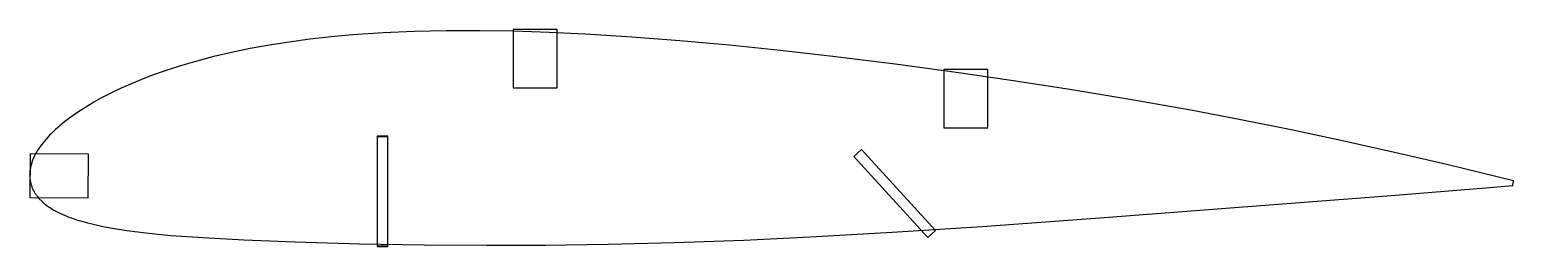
# Model space of a CAD drawing. Extents: x -690 to -536, y -128 to -105.
import ezdxf

# ---------------------------------------------------------------- set-up
doc = ezdxf.new("R2010")
doc.units = 0
doc.layers.add('DEFAULT', color=18, linetype='CONTINUOUS')

msp = doc.modelspace()

# ---------------------------------------------------------------- linework, layer by layer
at = {"layer": 'DEFAULT'}
msp.add_line((-535.74, -121.59), (-535.7, -121.12), dxfattribs=at)
msp.add_lwpolyline([(-535.7, -121.12), (-542.61, -119.42), (-548.07, -118.14), (-553.47, -116.94), (-558.8, -115.8), (-564.06, -114.75), (-569.24, -113.76), (-575.61, -112.62), (-581.85, -111.58), (-587.95, -110.64), (-593.91, -109.77), (-599.71, -108.99), (-606.48, -108.15), (-611.95, -107.53), (-617.25, -106.98), (-622.41, -106.51), (-627.4, -106.12), (-632.24, -105.82), (-636, -105.64), (-639.66, -105.52), (-643.22, -105.46), (-646.68, -105.47), (-650.03, -105.54), (-653.27, -105.69), (-656.4, -105.9), (-658.68, -106.11), (-660.89, -106.35), (-663.03, -106.64), (-665.1, -106.96), (-667.1, -107.32), (-669.03, -107.72), (-670.87, -108.15), (-672.64, -108.62), (-674.33, -109.11), (-675.93, -109.63), (-677.45, -110.17), (-678.87, -110.74), (-680.21, -111.32), (-681.05, -111.71), (-681.86, -112.11), (-682.62, -112.51), (-683.35, -112.91), (-684.03, -113.32), (-684.68, -113.73), (-685.28, -114.14), (-685.85, -114.55), (-686.39, -114.95), (-686.64, -115.16), (-686.88, -115.36), (-687.11, -115.56), (-687.34, -115.76), (-687.55, -115.96), (-687.76, -116.16), (-687.95, -116.36), (-688.14, -116.56), (-688.32, -116.76), (-688.48, -116.96), (-688.64, -117.15), (-688.8, -117.35), (-688.94, -117.54), (-689.07, -117.74), (-689.2, -117.93), (-689.31, -118.12), (-689.42, -118.31), (-689.52, -118.5), (-689.56, -118.59), (-689.61, -118.69), (-689.65, -118.78), (-689.69, -118.87), (-689.72, -118.97), (-689.76, -119.06), (-689.79, -119.15), (-689.82, -119.24), (-689.85, -119.33), (-689.88, -119.43), (-689.9, -119.52), (-689.92, -119.61), (-689.94, -119.7), (-689.96, -119.79), (-689.98, -119.88), (-689.99, -119.97), (-690, -120.06), (-690.01, -120.15), (-690.02, -120.23), (-690.03, -120.32), (-690.03, -120.41), (-690.03, -120.5), (-690.03, -120.58), (-690.03, -120.67), (-690.02, -120.76), (-690.01, -120.84), (-690, -120.93), (-689.99, -121.02), (-689.98, -121.1), (-689.96, -121.19), (-689.94, -121.27), (-689.92, -121.35), (-689.9, -121.44), (-689.88, -121.52), (-689.85, -121.6), (-689.82, -121.68), (-689.79, -121.77), (-689.76, -121.85), (-689.73, -121.93), (-689.69, -122), (-689.65, -122.08), (-689.61, -122.16), (-689.57, -122.24), (-689.53, -122.31), (-689.48, -122.39), (-689.43, -122.46), (-689.38, -122.54), (-689.33, -122.61), (-689.28, -122.68), (-689.22, -122.75), (-689.16, -122.83), (-689.1, -122.9), (-689.04, -122.97), (-688.98, -123.04), (-688.91, -123.1), (-688.84, -123.17), (-688.77, -123.24), (-688.7, -123.3), (-688.63, -123.37), (-688.56, -123.43), (-688.4, -123.56), (-688.24, -123.69), (-688.06, -123.81), (-687.88, -123.93), (-687.7, -124.05), (-687.5, -124.16), (-687.3, -124.27), (-687.09, -124.38), (-686.88, -124.49), (-686.65, -124.59), (-686.42, -124.69), (-686.18, -124.79), (-685.94, -124.89), (-685.68, -124.98), (-685.15, -125.16), (-684.6, -125.33), (-684.01, -125.49), (-683.4, -125.64), (-682.43, -125.86), (-681.4, -126.05), (-679.93, -126.28), (-677.94, -126.53), (-675.33, -126.79), (-671.99, -127.03), (-667.75, -127.27), (-662.4, -127.48), (-655.72, -127.67), (-649.01, -127.78), (-642.49, -127.83), (-636.36, -127.8), (-629.85, -127.71), (-622.98, -127.54), (-615.75, -127.28), (-608.19, -126.92), (-600.31, -126.47), (-590.95, -125.86), (-578.72, -124.97), (-548.4, -122.64), (-538.59, -121.84), (-535.74, -121.59)], dxfattribs=at)
for points in [[(-639.74, -111.42), (-635.17, -111.42), (-635.17, -105.35), (-639.74, -105.35)], [(-594.94, -115.59), (-590.37, -115.59), (-590.37, -109.52), (-594.94, -109.52)], [(-594.94, -115.59), (-590.37, -115.59), (-590.37, -109.52), (-594.94, -109.52)], [(-653.87, -127.9), (-652.78, -127.9), (-652.78, -116.47), (-653.87, -116.47)], [(-653.87, -127.94), (-652.78, -127.94), (-652.78, -116.51), (-653.87, -116.51)], [(-683.94, -122.89), (-683.91, -118.32), (-689.98, -118.28), (-690.01, -122.85)], [(-596.6, -127.02), (-595.8, -126.29), (-603.51, -117.85), (-604.32, -118.59)]]:
    msp.add_lwpolyline(points, close=True, dxfattribs=at)

doc.saveas('drawing.dxf')
